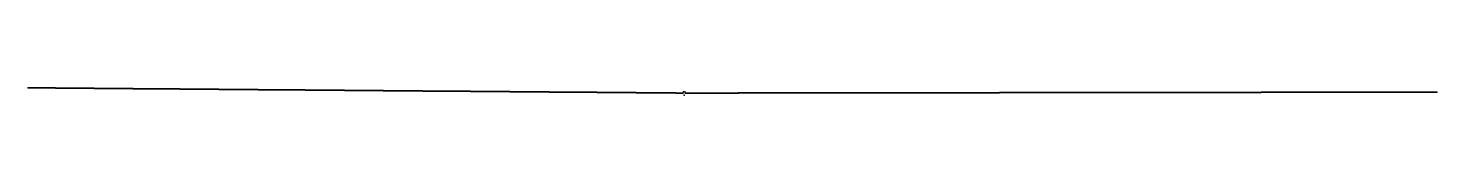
# Model space of a CAD drawing. Header units: metres. Extents: x 0 to 360, y 2 to 7054.
# Drawn here: x 22.5 to 44.99, y 41.99 to 42.11 of the extents above; entities that cross this region are included whole.
import ezdxf

# ---------------------------------------------------------------- set-up
doc = ezdxf.new("R2010")
doc.units = ezdxf.units.M

msp = doc.modelspace()

# ---------------------------------------------------------------- linework, layer by layer
for p in [(22.497, 42.108), (22.507, 42.108), (22.517, 42.108), (22.527, 42.108), (22.537, 42.108), (22.547, 42.108), (22.557, 42.108), (22.567, 42.107), (22.577, 42.107), (22.587, 42.107), (22.597, 42.107), (22.607, 42.107), (22.617, 42.107), (22.627, 42.107), (22.637, 42.107), (22.647, 42.107), (22.657, 42.107), (22.667, 42.107), (22.677, 42.107), (22.687, 42.107), (22.697, 42.106), (22.707, 42.106), (22.717, 42.106), (22.727, 42.106), (22.737, 42.106), (22.747, 42.106), (22.757, 42.106), (22.767, 42.106), (22.777, 42.106), (22.787, 42.106), (22.797, 42.106), (22.807, 42.106), (22.817, 42.105), (22.827, 42.105), (22.837, 42.105), (22.847, 42.105), (22.857, 42.105), (22.867, 42.105), (22.877, 42.105), (22.887, 42.105), (22.897, 42.105), (22.907, 42.105), (22.917, 42.105), (22.927, 42.105), (22.937, 42.104), (22.947, 42.104), (22.957, 42.104), (22.967, 42.104), (22.977, 42.104), (22.987, 42.104), (22.997, 42.104), (23.007, 42.104), (23.017, 42.104), (23.027, 42.104), (23.037, 42.104), (23.047, 42.104), (23.057, 42.104), (23.067, 42.103), (23.077, 42.103), (23.087, 42.103), (23.097, 42.103), (23.107, 42.103), (23.117, 42.103), (23.127, 42.103), (23.137, 42.103), (23.147, 42.103), (23.157, 42.103), (23.167, 42.103), (23.177, 42.103), (23.187, 42.102), (23.197, 42.102), (23.207, 42.102), (23.217, 42.102), (23.227, 42.102), (23.237, 42.102), (23.247, 42.102), (23.257, 42.102), (23.267, 42.102), (23.277, 42.102), (23.286, 42.102), (23.296, 42.102), (23.306, 42.102), (23.316, 42.101), (23.326, 42.101), (23.336, 42.101), (23.346, 42.101), (23.356, 42.101), (23.366, 42.101), (23.376, 42.101), (23.386, 42.101), (23.396, 42.101), (23.406, 42.101), (23.416, 42.101), (23.426, 42.101), (23.436, 42.1), (23.446, 42.1), (23.456, 42.1), (23.466, 42.1), (23.476, 42.1), (23.486, 42.1), (23.496, 42.1), (23.506, 42.1), (23.516, 42.1), (23.526, 42.1), (23.536, 42.1), (23.546, 42.1), (23.556, 42.099), (23.566, 42.099), (23.576, 42.099), (23.586, 42.099), (23.596, 42.099), (23.606, 42.099), (23.616, 42.099), (23.626, 42.099), (23.636, 42.099), (23.646, 42.099), (23.656, 42.099), (23.666, 42.099), (23.676, 42.099), (23.686, 42.098), (23.696, 42.098), (23.706, 42.098), (23.716, 42.098), (23.726, 42.098), (23.736, 42.098), (23.746, 42.098), (23.756, 42.098), (23.766, 42.098), (23.776, 42.098), (23.786, 42.098), (23.796, 42.098), (23.806, 42.097), (23.816, 42.097), (23.826, 42.097), (23.836, 42.097), (23.846, 42.097), (23.856, 42.097), (23.866, 42.097), (23.876, 42.097), (23.886, 42.097), (23.896, 42.097), (23.906, 42.097), (23.916, 42.097), (23.926, 42.097), (23.936, 42.096), (23.946, 42.096), (23.956, 42.096), (23.966, 42.096), (23.976, 42.096), (23.986, 42.096), (23.996, 42.096), (24.006, 42.096), (24.016, 42.096), (24.026, 42.096), (24.036, 42.096), (24.046, 42.096), (24.056, 42.095), (24.066, 42.095), (24.076, 42.095), (24.086, 42.095), (24.096, 42.095), (24.106, 42.095), (24.116, 42.095), (24.126, 42.095), (24.136, 42.095), (24.146, 42.095), (24.156, 42.095), (24.166, 42.095), (24.176, 42.094), (24.186, 42.094), (24.196, 42.094), (24.206, 42.094), (24.216, 42.094), (24.226, 42.094), (24.236, 42.094), (24.246, 42.094), (24.256, 42.094), (24.266, 42.094), (24.276, 42.094), (24.286, 42.094), (24.296, 42.094), (24.306, 42.093), (24.316, 42.093), (24.326, 42.093), (24.336, 42.093), (24.346, 42.093), (24.356, 42.093), (24.366, 42.093), (24.376, 42.093), (24.386, 42.093), (24.396, 42.093), (24.406, 42.093), (24.416, 42.093), (24.426, 42.092), (24.436, 42.092), (24.446, 42.092), (24.456, 42.092), (24.466, 42.092), (24.476, 42.092), (24.486, 42.092), (24.496, 42.092), (24.506, 42.092), (24.516, 42.092), (24.526, 42.092), (24.536, 42.092), (24.546, 42.092), (24.556, 42.091), (24.566, 42.091), (24.576, 42.091), (24.586, 42.091), (24.596, 42.091), (24.606, 42.091), (24.616, 42.091), (24.626, 42.091), (24.636, 42.091), (24.646, 42.091), (24.656, 42.091), (24.666, 42.091), (24.676, 42.09), (24.686, 42.09), (24.696, 42.09), (24.706, 42.09), (24.716, 42.09), (24.726, 42.09), (24.736, 42.09), (24.746, 42.09), (24.756, 42.09), (24.766, 42.09), (24.776, 42.09), (24.786, 42.09), (24.796, 42.09), (24.806, 42.089), (24.816, 42.089), (24.826, 42.089), (24.836, 42.089), (24.846, 42.089), (24.856, 42.089), (24.866, 42.089), (24.876, 42.089), (24.886, 42.089), (24.896, 42.089), (24.906, 42.089), (24.916, 42.089), (24.926, 42.088), (24.936, 42.088), (24.946, 42.088), (24.956, 42.088), (24.966, 42.088), (24.976, 42.088), (24.986, 42.088), (24.996, 42.088), (25.006, 42.088), (25.015, 42.088), (25.025, 42.088), (25.035, 42.088), (25.045, 42.087), (25.055, 42.087), (25.065, 42.087), (25.075, 42.087), (25.085, 42.087), (25.095, 42.087), (25.105, 42.087), (25.115, 42.087), (25.125, 42.087), (25.135, 42.087), (25.145, 42.087), (25.155, 42.087), (25.165, 42.087), (25.175, 42.086), (25.185, 42.086), (25.195, 42.086), (25.205, 42.086), (25.215, 42.086), (25.225, 42.086), (25.235, 42.086), (25.245, 42.086), (25.255, 42.086), (25.265, 42.086), (25.275, 42.086), (25.285, 42.086), (25.295, 42.085), (25.305, 42.085), (25.315, 42.085), (25.325, 42.085), (25.335, 42.085), (25.345, 42.085), (25.355, 42.085), (25.365, 42.085), (25.375, 42.085), (25.385, 42.085), (25.395, 42.085), (25.405, 42.085), (25.415, 42.085), (25.425, 42.084), (25.435, 42.084), (25.445, 42.084), (25.455, 42.084), (25.465, 42.084), (25.475, 42.084), (25.485, 42.084), (25.495, 42.084), (25.505, 42.084), (25.515, 42.084), (25.525, 42.084), (25.535, 42.084), (25.545, 42.083), (25.555, 42.083), (25.565, 42.083), (25.575, 42.083), (25.585, 42.083), (25.595, 42.083), (25.605, 42.083), (25.615, 42.083), (25.625, 42.083), (25.635, 42.083), (25.645, 42.083), (25.655, 42.083), (25.665, 42.083), (25.675, 42.082), (25.685, 42.082), (25.695, 42.082), (25.705, 42.082), (25.715, 42.082), (25.725, 42.082), (25.735, 42.082), (25.745, 42.082), (25.755, 42.082), (25.765, 42.082), (25.775, 42.082), (25.785, 42.082), (25.795, 42.081), (25.805, 42.081), (25.815, 42.081), (25.825, 42.081), (25.835, 42.081), (25.845, 42.081), (25.855, 42.081), (25.865, 42.081), (25.875, 42.081), (25.885, 42.081), (25.895, 42.081), (25.905, 42.081), (25.915, 42.081), (25.925, 42.08), (25.935, 42.08), (25.945, 42.08), (25.955, 42.08), (25.965, 42.08), (25.975, 42.08), (25.985, 42.08), (25.995, 42.08), (26.005, 42.08), (26.015, 42.08), (26.025, 42.08), (26.035, 42.08), (26.045, 42.079), (26.055, 42.079), (26.065, 42.079), (26.075, 42.079), (26.085, 42.079), (26.095, 42.079), (26.105, 42.079), (26.115, 42.079), (26.125, 42.079), (26.135, 42.079), (26.145, 42.079), (26.155, 42.079), (26.165, 42.079), (26.175, 42.078), (26.185, 42.078), (26.195, 42.078), (26.205, 42.078), (26.215, 42.078), (26.225, 42.078), (26.235, 42.078), (26.245, 42.078), (26.255, 42.078), (26.265, 42.078), (26.275, 42.078), (26.285, 42.078), (26.295, 42.077), (26.305, 42.077), (26.315, 42.077), (26.325, 42.077), (26.335, 42.077), (26.345, 42.077), (26.355, 42.077), (26.365, 42.077), (26.375, 42.077), (26.385, 42.077), (26.395, 42.077), (26.405, 42.077), (26.415, 42.077), (26.425, 42.076), (26.435, 42.076), (26.445, 42.076), (26.455, 42.076), (26.465, 42.076), (26.475, 42.076), (26.485, 42.076), (26.495, 42.076), (26.505, 42.076), (26.515, 42.076), (26.525, 42.076), (26.535, 42.076), (26.545, 42.075), (26.555, 42.075), (26.565, 42.075), (26.575, 42.075), (26.585, 42.075), (26.595, 42.075), (26.605, 42.075), (26.615, 42.075), (26.625, 42.075), (26.635, 42.075), (26.645, 42.075), (26.655, 42.075), (26.665, 42.075), (26.675, 42.074), (26.685, 42.074), (26.695, 42.074), (26.705, 42.074), (26.715, 42.074), (26.725, 42.074), (26.735, 42.074), (26.745, 42.074), (26.755, 42.074), (26.765, 42.074), (26.775, 42.074), (26.785, 42.074), (26.795, 42.073), (26.805, 42.073), (26.815, 42.073), (26.825, 42.073), (26.835, 42.073), (26.845, 42.073), (26.855, 42.073), (26.865, 42.073), (26.875, 42.073), (26.885, 42.073), (26.895, 42.073), (26.905, 42.073), (26.915, 42.073), (26.925, 42.072), (26.935, 42.072), (26.945, 42.072), (26.955, 42.072), (26.965, 42.072), (26.975, 42.072), (26.985, 42.072), (26.995, 42.072), (27.005, 42.072), (27.015, 42.072), (27.025, 42.072), (27.035, 42.072), (27.045, 42.071), (27.055, 42.071), (27.065, 42.071), (27.075, 42.071), (27.085, 42.071), (27.095, 42.071), (27.105, 42.071), (27.115, 42.071), (27.125, 42.071), (27.135, 42.071), (27.145, 42.071), (27.155, 42.071), (27.165, 42.071), (27.175, 42.07), (27.185, 42.07), (27.195, 42.07), (27.205, 42.07), (27.215, 42.07), (27.225, 42.07), (27.235, 42.07), (27.245, 42.07), (27.255, 42.07), (27.265, 42.07), (27.275, 42.07), (27.285, 42.07), (27.295, 42.069), (27.305, 42.069), (27.315, 42.069), (27.325, 42.069), (27.335, 42.069), (27.345, 42.069), (27.355, 42.069), (27.365, 42.069), (27.375, 42.069), (27.385, 42.069), (27.395, 42.069), (27.405, 42.069), (27.415, 42.069), (27.425, 42.068), (27.435, 42.068), (27.445, 42.068), (27.455, 42.068), (27.465, 42.068), (27.475, 42.068), (27.485, 42.068), (27.495, 42.068), (27.505, 42.068), (27.515, 42.068), (27.525, 42.068), (27.534, 42.068), (27.544, 42.068), (27.554, 42.067), (27.564, 42.067), (27.574, 42.067), (27.584, 42.067), (27.594, 42.067), (27.604, 42.067), (27.614, 42.067), (27.624, 42.067), (27.634, 42.067), (27.644, 42.067), (27.654, 42.067), (27.664, 42.067), (27.674, 42.066), (27.684, 42.066), (27.694, 42.066), (27.704, 42.066), (27.714, 42.066), (27.724, 42.066), (27.734, 42.066), (27.744, 42.066), (27.754, 42.066), (27.764, 42.066), (27.774, 42.066), (27.784, 42.066), (27.794, 42.066), (27.804, 42.065), (27.814, 42.065), (27.824, 42.065), (27.834, 42.065), (27.844, 42.065), (27.854, 42.065), (27.864, 42.065), (27.874, 42.065), (27.884, 42.065), (27.894, 42.065), (27.904, 42.065), (27.914, 42.065), (27.924, 42.064), (27.934, 42.064), (27.944, 42.064), (27.954, 42.064), (27.964, 42.064), (27.974, 42.064), (27.984, 42.064), (27.994, 42.064), (28.004, 42.064), (28.014, 42.064), (28.024, 42.064), (28.034, 42.064), (28.044, 42.064), (28.054, 42.063), (28.064, 42.063), (28.074, 42.063), (28.084, 42.063), (28.094, 42.063), (28.104, 42.063), (28.114, 42.063), (28.124, 42.063), (28.134, 42.063), (28.144, 42.063), (28.154, 42.063), (28.164, 42.063), (28.174, 42.062), (28.184, 42.062), (28.194, 42.062), (28.204, 42.062), (28.214, 42.062), (28.224, 42.062), (28.234, 42.062), (28.244, 42.062), (28.254, 42.062), (28.264, 42.062), (28.274, 42.062), (28.284, 42.062), (28.294, 42.062), (28.304, 42.061), (28.314, 42.061), (28.324, 42.061), (28.334, 42.061), (28.344, 42.061), (28.354, 42.061), (28.364, 42.061), (28.374, 42.061), (28.384, 42.061), (28.394, 42.061), (28.404, 42.061), (28.414, 42.061), (28.424, 42.06), (28.434, 42.06), (28.444, 42.06), (28.454, 42.06), (28.464, 42.06), (28.474, 42.06), (28.484, 42.06), (28.494, 42.06), (28.504, 42.06), (28.514, 42.06), (28.524, 42.06), (28.534, 42.06), (28.544, 42.06), (28.554, 42.059), (28.564, 42.059), (28.574, 42.059), (28.584, 42.059), (28.594, 42.059), (28.604, 42.059), (28.614, 42.059), (28.624, 42.059), (28.634, 42.059), (28.644, 42.059), (28.654, 42.059), (28.664, 42.059), (28.674, 42.059), (28.684, 42.058), (28.694, 42.058), (28.704, 42.058), (28.714, 42.058), (28.724, 42.058), (28.734, 42.058), (28.744, 42.058), (28.754, 42.058), (28.764, 42.058), (28.774, 42.058), (28.784, 42.058), (28.794, 42.058), (28.804, 42.057), (28.814, 42.057), (28.824, 42.057), (28.834, 42.057), (28.844, 42.057), (28.854, 42.057), (28.864, 42.057), (28.874, 42.057), (28.884, 42.057), (28.894, 42.057), (28.904, 42.057), (28.914, 42.057), (28.924, 42.057), (28.934, 42.056), (28.944, 42.056), (28.954, 42.056), (28.964, 42.056), (28.974, 42.056), (28.984, 42.056), (28.994, 42.056), (29.004, 42.056), (29.014, 42.056), (29.024, 42.056), (29.034, 42.056), (29.044, 42.056), (29.054, 42.055), (29.064, 42.055), (29.074, 42.055), (29.084, 42.055), (29.094, 42.055), (29.104, 42.055), (29.114, 42.055), (29.124, 42.055), (29.134, 42.055), (29.144, 42.055), (29.154, 42.055), (29.164, 42.055), (29.174, 42.055), (29.184, 42.054), (29.194, 42.054), (29.204, 42.054), (29.214, 42.054), (29.224, 42.054), (29.234, 42.054), (29.244, 42.054), (29.254, 42.054), (29.264, 42.054), (29.274, 42.054), (29.284, 42.054), (29.294, 42.054), (29.304, 42.054), (29.314, 42.053), (29.324, 42.053), (29.334, 42.053), (29.344, 42.053), (29.354, 42.053), (29.364, 42.053), (29.374, 42.053), (29.384, 42.053), (29.394, 42.053), (29.404, 42.053), (29.414, 42.053), (29.424, 42.053), (29.434, 42.052), (29.444, 42.052), (29.454, 42.052), (29.464, 42.052), (29.474, 42.052), (29.484, 42.052), (29.494, 42.052), (29.504, 42.052), (29.514, 42.052), (29.524, 42.052), (29.534, 42.052), (29.544, 42.052), (29.554, 42.052), (29.564, 42.051), (29.574, 42.051), (29.584, 42.051), (29.594, 42.051), (29.604, 42.051), (29.614, 42.051), (29.624, 42.051), (29.634, 42.051), (29.644, 42.051), (29.654, 42.051), (29.664, 42.051), (29.674, 42.051), (29.684, 42.05), (29.694, 42.05), (29.704, 42.05), (29.714, 42.05), (29.724, 42.05), (29.734, 42.05), (29.744, 42.05), (29.754, 42.05), (29.764, 42.05), (29.774, 42.05), (29.784, 42.05), (29.794, 42.05), (29.804, 42.05), (29.814, 42.049), (29.824, 42.049), (29.834, 42.049), (29.844, 42.049), (29.854, 42.049), (29.864, 42.049), (29.874, 42.049), (29.884, 42.049), (29.894, 42.049), (29.904, 42.049), (29.914, 42.049), (29.924, 42.049), (29.934, 42.049), (29.944, 42.048), (29.954, 42.048), (29.964, 42.048), (29.974, 42.048), (29.984, 42.048), (29.994, 42.048), (30.004, 42.048), (30.014, 42.048), (30.024, 42.048), (30.034, 42.048), (30.044, 42.048), (30.054, 42.048), (30.064, 42.047), (30.074, 42.047), (30.084, 42.047), (30.094, 42.047), (30.104, 42.047), (30.114, 42.047), (30.124, 42.047), (30.134, 42.047), (30.144, 42.047), (30.154, 42.047), (30.164, 42.047), (30.174, 42.047), (30.184, 42.047), (30.194, 42.046), (30.204, 42.046), (30.214, 42.046), (30.224, 42.046), (30.234, 42.046), (30.244, 42.046), (30.254, 42.046), (30.264, 42.046), (30.274, 42.046), (30.284, 42.046), (30.294, 42.046), (30.304, 42.046), (30.314, 42.046), (30.324, 42.045), (30.334, 42.045), (30.344, 42.045), (30.354, 42.045), (30.364, 42.045), (30.374, 42.045), (30.384, 42.045), (30.394, 42.045), (30.404, 42.045), (30.414, 42.045), (30.424, 42.045), (30.434, 42.045), (30.444, 42.044), (30.454, 42.044), (30.464, 42.044), (30.474, 42.044), (30.484, 42.044), (30.494, 42.044), (30.504, 42.044), (30.514, 42.044), (30.524, 42.044), (30.534, 42.044), (30.544, 42.044), (30.554, 42.044), (30.564, 42.044), (30.574, 42.043), (30.584, 42.043), (30.594, 42.043), (30.604, 42.043), (30.614, 42.043), (30.624, 42.043), (30.634, 42.043), (30.644, 42.043), (30.654, 42.043), (30.664, 42.043), (30.674, 42.043), (30.684, 42.043), (30.694, 42.042), (30.704, 42.042), (30.714, 42.042), (30.724, 42.042), (30.734, 42.042), (30.744, 42.042), (30.754, 42.042), (30.764, 42.042), (30.774, 42.042), (30.784, 42.042), (30.794, 42.042), (30.804, 42.042), (30.814, 42.042), (30.824, 42.041), (30.834, 42.041), (30.844, 42.041), (30.854, 42.041), (30.864, 42.041), (30.874, 42.041), (30.884, 42.041), (30.894, 42.041), (30.904, 42.041), (30.914, 42.041), (30.924, 42.041), (30.934, 42.041), (30.944, 42.041), (30.954, 42.04), (30.964, 42.04), (30.974, 42.04), (30.984, 42.04), (30.994, 42.04), (31.004, 42.04), (31.014, 42.04), (31.024, 42.04), (31.034, 42.04), (31.044, 42.04), (31.054, 42.04), (31.064, 42.04), (31.074, 42.039), (31.084, 42.039), (31.094, 42.039), (31.104, 42.039), (31.114, 42.039), (31.124, 42.039), (31.134, 42.039), (31.144, 42.039), (31.154, 42.039), (31.164, 42.039), (31.174, 42.039), (31.184, 42.039), (31.194, 42.039), (31.204, 42.038), (31.214, 42.038), (31.224, 42.038), (31.234, 42.038), (31.244, 42.038), (31.254, 42.038), (31.264, 42.038), (31.274, 42.038), (31.284, 42.038), (31.294, 42.038), (31.304, 42.038), (31.314, 42.038), (31.324, 42.038), (31.334, 42.037), (31.344, 42.037), (31.354, 42.037), (31.364, 42.037), (31.374, 42.037), (31.384, 42.037), (31.394, 42.037), (31.404, 42.037), (31.414, 42.037), (31.424, 42.037), (31.434, 42.037), (31.444, 42.037), (31.454, 42.036), (31.464, 42.036), (31.474, 42.036), (31.484, 42.036), (31.494, 42.036), (31.504, 42.036), (31.514, 42.036), (31.524, 42.036), (31.534, 42.036), (31.544, 42.036), (31.554, 42.036), (31.564, 42.036), (31.574, 42.036), (31.584, 42.035), (31.594, 42.035), (31.604, 42.035), (31.614, 42.035), (31.624, 42.035), (31.634, 42.035), (31.644, 42.035), (31.654, 42.035), (31.664, 42.035), (31.674, 42.035), (31.684, 42.035), (31.694, 42.035), (31.704, 42.034), (31.714, 42.034), (31.724, 42.034), (31.734, 42.034), (31.744, 42.034), (31.754, 42.034), (31.764, 42.034), (31.774, 42.034), (31.784, 42.034), (31.794, 42.034), (31.804, 42.034), (31.814, 42.034), (31.824, 42.034), (31.834, 42.033), (31.844, 42.033), (31.854, 42.033), (31.864, 42.033), (31.874, 42.033), (31.884, 42.033), (31.894, 42.033), (31.904, 42.033), (31.914, 42.033), (31.924, 42.033), (31.934, 42.033), (31.944, 42.033), (31.954, 42.033), (31.964, 42.032), (31.974, 42.032), (31.984, 42.032), (31.994, 42.032), (32.004, 42.032), (32.014, 42.032), (32.024, 42.032), (32.034, 42.032), (32.044, 42.032), (32.054, 42.032), (32.064, 42.032), (32.074, 42.032), (32.084, 42.031), (32.094, 42.031), (32.104, 42.031), (32.114, 42.031), (32.124, 42.031), (32.134, 42.031), (32.144, 42.031), (32.154, 42.031), (32.164, 42.031), (32.174, 42.031), (32.184, 42.031), (32.194, 42.031), (32.204, 42.031), (32.214, 42.03), (32.224, 42.03), (32.234, 42.03), (32.244, 42.03), (32.254, 42.03), (32.264, 42.03), (32.274, 42.03), (32.284, 42.03), (32.294, 42.03), (32.304, 42.03), (32.314, 42.03), (32.324, 42.03), (32.334, 42.03), (32.344, 42.029), (32.354, 42.029), (32.364, 42.029), (32.374, 42.029), (32.384, 42.029), (32.394, 42.029), (32.404, 42.029), (32.413, 42.029), (32.423, 42.029), (32.433, 42.029), (32.443, 42.029), (32.453, 42.029), (32.463, 42.028), (32.473, 42.028), (32.483, 42.028), (32.493, 42.028), (32.503, 42.028), (32.513, 42.028), (32.523, 42.028), (32.533, 42.028), (32.543, 42.028), (32.553, 42.028), (32.563, 42.028), (32.573, 42.028), (32.583, 42.028), (32.593, 42.027), (32.603, 42.027), (32.613, 42.027), (32.623, 42.027), (32.633, 42.027), (32.643, 42.027), (32.653, 42.027), (32.663, 42.027), (32.673, 42.027), (32.683, 42.027), (32.693, 42.027), (32.703, 42.027), (32.713, 42.027), (32.723, 42.026), (32.733, 42.026), (32.743, 42.026), (32.753, 42.026), (32.763, 42.026), (32.773, 42.026), (32.783, 42.026), (32.793, 42.026), (32.803, 42.026), (32.813, 42.026), (32.823, 42.026), (32.833, 42.026), (32.843, 42.025), (32.853, 42.025), (32.863, 42.025), (32.873, 42.025), (32.883, 42.025), (32.893, 42.025), (32.903, 42.025), (32.913, 42.025), (32.923, 42.025), (32.933, 42.025), (32.943, 42.025), (32.953, 42.025), (32.963, 42.042), (32.973, 41.99), (32.983, 42.042), (32.993, 42.024), (33.003, 42.024), (33.013, 42.025), (33.023, 42.025), (33.033, 42.025), (33.043, 42.025), (33.053, 42.025), (33.063, 42.025), (33.073, 42.025), (33.083, 42.025), (33.093, 42.025), (33.103, 42.025), (33.113, 42.025), (33.123, 42.025), (33.133, 42.025), (33.143, 42.025), (33.153, 42.025), (33.163, 42.025), (33.173, 42.025), (33.183, 42.025), (33.193, 42.025), (33.203, 42.025), (33.213, 42.025), (33.223, 42.025), (33.233, 42.025), (33.243, 42.025), (33.253, 42.025), (33.263, 42.025), (33.273, 42.025), (33.283, 42.025), (33.293, 42.025), (33.303, 42.025), (33.313, 42.025), (33.323, 42.025), (33.333, 42.025), (33.343, 42.025), (33.353, 42.025), (33.363, 42.025), (33.373, 42.025), (33.383, 42.025), (33.393, 42.025), (33.403, 42.025), (33.413, 42.025), (33.423, 42.025), (33.433, 42.025), (33.443, 42.025), (33.453, 42.025), (33.463, 42.025), (33.473, 42.025), (33.483, 42.025), (33.493, 42.025), (33.503, 42.025), (33.513, 42.025), (33.523, 42.025), (33.533, 42.025), (33.543, 42.025), (33.553, 42.025), (33.563, 42.025), (33.573, 42.025), (33.583, 42.025), (33.593, 42.025), (33.603, 42.025), (33.613, 42.025), (33.623, 42.025), (33.633, 42.025), (33.643, 42.025), (33.653, 42.025), (33.663, 42.025), (33.673, 42.025), (33.683, 42.025), (33.693, 42.025), (33.703, 42.025), (33.713, 42.025), (33.723, 42.025), (33.733, 42.025), (33.743, 42.025), (33.753, 42.025), (33.763, 42.025), (33.773, 42.025), (33.783, 42.025), (33.793, 42.025), (33.803, 42.025), (33.813, 42.025), (33.823, 42.025), (33.833, 42.025), (33.843, 42.026), (33.853, 42.026), (33.863, 42.026), (33.873, 42.026), (33.883, 42.026), (33.893, 42.026), (33.903, 42.026), (33.913, 42.026), (33.923, 42.026), (33.933, 42.026), (33.943, 42.026), (33.953, 42.026), (33.963, 42.026), (33.973, 42.026), (33.983, 42.026), (33.993, 42.026), (34.003, 42.026), (34.013, 42.026), (34.023, 42.026), (34.033, 42.026), (34.043, 42.026), (34.053, 42.026), (34.063, 42.026), (34.073, 42.026), (34.083, 42.026), (34.093, 42.026), (34.103, 42.026), (34.113, 42.026), (34.123, 42.026), (34.133, 42.026), (34.143, 42.026), (34.153, 42.026), (34.163, 42.026), (34.173, 42.026), (34.183, 42.026), (34.193, 42.026), (34.203, 42.026), (34.213, 42.026), (34.223, 42.026), (34.233, 42.026), (34.243, 42.026), (34.253, 42.026), (34.263, 42.026), (34.273, 42.026), (34.283, 42.026), (34.293, 42.026), (34.303, 42.026), (34.313, 42.026), (34.323, 42.026), (34.333, 42.026), (34.343, 42.026), (34.353, 42.026), (34.363, 42.026), (34.373, 42.026), (34.383, 42.026), (34.393, 42.026), (34.403, 42.026), (34.413, 42.026), (34.423, 42.026), (34.433, 42.026), (34.443, 42.026), (34.453, 42.026), (34.463, 42.026), (34.473, 42.026), (34.483, 42.026), (34.493, 42.026), (34.503, 42.026), (34.513, 42.026), (34.523, 42.026), (34.533, 42.026), (34.543, 42.026), (34.553, 42.026), (34.563, 42.026), (34.573, 42.026), (34.583, 42.026), (34.593, 42.026), (34.603, 42.026), (34.613, 42.026), (34.623, 42.026), (34.633, 42.026), (34.643, 42.026), (34.653, 42.026), (34.663, 42.026), (34.673, 42.026), (34.683, 42.027), (34.693, 42.027), (34.703, 42.027), (34.713, 42.027), (34.723, 42.027), (34.733, 42.027), (34.743, 42.027), (34.753, 42.027), (34.763, 42.027), (34.773, 42.027), (34.783, 42.027), (34.793, 42.027), (34.803, 42.027), (34.813, 42.027), (34.823, 42.027), (34.833, 42.027), (34.843, 42.027), (34.853, 42.027), (34.863, 42.027), (34.873, 42.027), (34.883, 42.027), (34.893, 42.027), (34.903, 42.027), (34.913, 42.027), (34.923, 42.027), (34.933, 42.027), (34.943, 42.027), (34.953, 42.027), (34.963, 42.027), (34.973, 42.027), (34.983, 42.027), (34.993, 42.027), (35.003, 42.027), (35.013, 42.027), (35.023, 42.027), (35.033, 42.027), (35.043, 42.027), (35.053, 42.027), (35.063, 42.027), (35.073, 42.027), (35.083, 42.027), (35.093, 42.027), (35.103, 42.027), (35.113, 42.027), (35.123, 42.027), (35.133, 42.027), (35.143, 42.027), (35.153, 42.027), (35.163, 42.027), (35.173, 42.027), (35.183, 42.027), (35.193, 42.027), (35.203, 42.027), (35.213, 42.027), (35.223, 42.027), (35.233, 42.027), (35.243, 42.027), (35.253, 42.027), (35.263, 42.027), (35.273, 42.027), (35.283, 42.027), (35.293, 42.027), (35.303, 42.027), (35.313, 42.027), (35.323, 42.027), (35.333, 42.027), (35.343, 42.027), (35.353, 42.027), (35.363, 42.027), (35.373, 42.027), (35.383, 42.027), (35.393, 42.027), (35.403, 42.027), (35.413, 42.027), (35.423, 42.027), (35.433, 42.027), (35.443, 42.027), (35.453, 42.027), (35.463, 42.027), (35.473, 42.027), (35.483, 42.027), (35.493, 42.027), (35.503, 42.027), (35.513, 42.028), (35.523, 42.028), (35.533, 42.028), (35.543, 42.028), (35.553, 42.028), (35.563, 42.028), (35.573, 42.028), (35.583, 42.028), (35.593, 42.028), (35.603, 42.028), (35.613, 42.028), (35.623, 42.028), (35.633, 42.028), (35.643, 42.028), (35.653, 42.028), (35.663, 42.028), (35.673, 42.028), (35.683, 42.028), (35.693, 42.028), (35.703, 42.028), (35.713, 42.028), (35.723, 42.028), (35.733, 42.028), (35.743, 42.028), (35.753, 42.028), (35.763, 42.028), (35.773, 42.028), (35.783, 42.028), (35.793, 42.028), (35.803, 42.028), (35.813, 42.028), (35.823, 42.028), (35.833, 42.028), (35.843, 42.028), (35.853, 42.028), (35.863, 42.028), (35.873, 42.028), (35.883, 42.028), (35.893, 42.028), (35.903, 42.028), (35.913, 42.028), (35.923, 42.028), (35.933, 42.028), (35.943, 42.028), (35.953, 42.028), (35.963, 42.028), (35.973, 42.028), (35.983, 42.028), (35.993, 42.028), (36.003, 42.028), (36.013, 42.028), (36.023, 42.028), (36.033, 42.028), (36.043, 42.028), (36.053, 42.028), (36.063, 42.028), (36.073, 42.028), (36.083, 42.028), (36.093, 42.028), (36.103, 42.028), (36.113, 42.028), (36.123, 42.028), (36.133, 42.028), (36.143, 42.028), (36.153, 42.028), (36.163, 42.028), (36.173, 42.028), (36.183, 42.028), (36.193, 42.028), (36.203, 42.028), (36.213, 42.028), (36.223, 42.028), (36.233, 42.028), (36.243, 42.028), (36.253, 42.028), (36.263, 42.028), (36.273, 42.028), (36.283, 42.028), (36.293, 42.028), (36.303, 42.028), (36.313, 42.028), (36.323, 42.028), (36.333, 42.028), (36.343, 42.028), (36.353, 42.029), (36.363, 42.029), (36.373, 42.029), (36.383, 42.029), (36.393, 42.029), (36.403, 42.029), (36.413, 42.029), (36.423, 42.029), (36.433, 42.029), (36.443, 42.029), (36.453, 42.029), (36.463, 42.029), (36.473, 42.029), (36.483, 42.029), (36.493, 42.029), (36.503, 42.029), (36.513, 42.029), (36.523, 42.029), (36.533, 42.029), (36.543, 42.029), (36.553, 42.029), (36.563, 42.029), (36.573, 42.029), (36.583, 42.029), (36.593, 42.029), (36.603, 42.029), (36.613, 42.029), (36.623, 42.029), (36.633, 42.029), (36.643, 42.029), (36.653, 42.029), (36.663, 42.029), (36.673, 42.029), (36.683, 42.029), (36.693, 42.029), (36.703, 42.029), (36.713, 42.029), (36.723, 42.029), (36.733, 42.029), (36.743, 42.029), (36.753, 42.029), (36.763, 42.029), (36.773, 42.029), (36.783, 42.029), (36.793, 42.029), (36.803, 42.029), (36.813, 42.029), (36.823, 42.029), (36.833, 42.029), (36.843, 42.029), (36.853, 42.029), (36.863, 42.029), (36.873, 42.029), (36.883, 42.029), (36.893, 42.029), (36.903, 42.029), (36.913, 42.029), (36.923, 42.029), (36.933, 42.029), (36.943, 42.029), (36.953, 42.029), (36.963, 42.029), (36.973, 42.029), (36.983, 42.029), (36.993, 42.029), (37.003, 42.029), (37.013, 42.029), (37.023, 42.029), (37.033, 42.029), (37.043, 42.029), (37.053, 42.029), (37.063, 42.029), (37.073, 42.029), (37.083, 42.029), (37.093, 42.029), (37.103, 42.029), (37.113, 42.029), (37.123, 42.029), (37.133, 42.029), (37.143, 42.029), (37.153, 42.029), (37.163, 42.029), (37.173, 42.029), (37.183, 42.03), (37.193, 42.03), (37.203, 42.03), (37.213, 42.03), (37.223, 42.03), (37.233, 42.03), (37.243, 42.03), (37.253, 42.03), (37.263, 42.03), (37.273, 42.03), (37.283, 42.03), (37.293, 42.03), (37.303, 42.03), (37.313, 42.03), (37.323, 42.03), (37.333, 42.03), (37.343, 42.03), (37.353, 42.03), (37.363, 42.03), (37.373, 42.03), (37.383, 42.03), (37.393, 42.03), (37.403, 42.03), (37.413, 42.03), (37.423, 42.03), (37.433, 42.03), (37.443, 42.03), (37.453, 42.03), (37.463, 42.03), (37.473, 42.03), (37.483, 42.03), (37.493, 42.03), (37.503, 42.03), (37.513, 42.03), (37.523, 42.03), (37.533, 42.03), (37.543, 42.03), (37.553, 42.03), (37.563, 42.03), (37.573, 42.03), (37.583, 42.03), (37.593, 42.03), (37.603, 42.03), (37.613, 42.03), (37.623, 42.03), (37.633, 42.03), (37.643, 42.03), (37.653, 42.03), (37.663, 42.03), (37.673, 42.03), (37.683, 42.03), (37.693, 42.03), (37.703, 42.03), (37.713, 42.03), (37.723, 42.03), (37.733, 42.03), (37.743, 42.03), (37.753, 42.03), (37.763, 42.03), (37.773, 42.03), (37.783, 42.03), (37.793, 42.03), (37.803, 42.03), (37.813, 42.03), (37.823, 42.03), (37.833, 42.03), (37.843, 42.03), (37.853, 42.03), (37.863, 42.03), (37.873, 42.03), (37.883, 42.03), (37.893, 42.03), (37.903, 42.03), (37.913, 42.03), (37.923, 42.03), (37.933, 42.03), (37.943, 42.03), (37.953, 42.03), (37.963, 42.03), (37.973, 42.03), (37.983, 42.03), (37.993, 42.03), (38.003, 42.03), (38.013, 42.031), (38.023, 42.031), (38.033, 42.031), (38.043, 42.031), (38.053, 42.031), (38.063, 42.031), (38.073, 42.031), (38.083, 42.031), (38.093, 42.031), (38.103, 42.031), (38.113, 42.031), (38.123, 42.031), (38.133, 42.031), (38.143, 42.031), (38.153, 42.031), (38.163, 42.031), (38.173, 42.031), (38.183, 42.031), (38.193, 42.031), (38.203, 42.031), (38.213, 42.031), (38.223, 42.031), (38.233, 42.031), (38.243, 42.031), (38.253, 42.031), (38.263, 42.031), (38.273, 42.031), (38.283, 42.031), (38.293, 42.031), (38.303, 42.031), (38.313, 42.031), (38.323, 42.031), (38.333, 42.031), (38.343, 42.031), (38.353, 42.031), (38.363, 42.031), (38.373, 42.031), (38.383, 42.031), (38.393, 42.031), (38.403, 42.031), (38.413, 42.031), (38.423, 42.031), (38.433, 42.031), (38.443, 42.031), (38.453, 42.031), (38.463, 42.031), (38.473, 42.031), (38.483, 42.031), (38.493, 42.031), (38.503, 42.031), (38.513, 42.031), (38.523, 42.031), (38.533, 42.031), (38.543, 42.031), (38.553, 42.031), (38.563, 42.031), (38.573, 42.031), (38.583, 42.031), (38.593, 42.031), (38.603, 42.031), (38.613, 42.031), (38.623, 42.031), (38.633, 42.031), (38.643, 42.031), (38.653, 42.031), (38.663, 42.031), (38.673, 42.031), (38.683, 42.031), (38.693, 42.031), (38.703, 42.031), (38.713, 42.031), (38.723, 42.031), (38.733, 42.031), (38.743, 42.031), (38.753, 42.031), (38.763, 42.031), (38.773, 42.031), (38.783, 42.031), (38.793, 42.031), (38.803, 42.031), (38.813, 42.031), (38.823, 42.031), (38.833, 42.031), (38.843, 42.031), (38.853, 42.032), (38.863, 42.032), (38.873, 42.032), (38.883, 42.032), (38.893, 42.032), (38.903, 42.032), (38.913, 42.032), (38.923, 42.032), (38.933, 42.032), (38.943, 42.032), (38.953, 42.032), (38.963, 42.032), (38.973, 42.032), (38.983, 42.032), (38.993, 42.032), (39.003, 42.032), (39.013, 42.032), (39.023, 42.032), (39.033, 42.032), (39.043, 42.032), (39.053, 42.032), (39.063, 42.032), (39.073, 42.032), (39.083, 42.032), (39.093, 42.032), (39.103, 42.032), (39.113, 42.032), (39.123, 42.032), (39.133, 42.032), (39.143, 42.032), (39.153, 42.032), (39.163, 42.032), (39.173, 42.032), (39.183, 42.032), (39.193, 42.032), (39.203, 42.032), (39.213, 42.032), (39.223, 42.032), (39.233, 42.032), (39.243, 42.032), (39.253, 42.032), (39.263, 42.032), (39.273, 42.032), (39.283, 42.032), (39.293, 42.032), (39.303, 42.032), (39.313, 42.032), (39.323, 42.032), (39.333, 42.032), (39.343, 42.032), (39.353, 42.032), (39.363, 42.032), (39.373, 42.032), (39.383, 42.032), (39.393, 42.032), (39.403, 42.032), (39.413, 42.032), (39.423, 42.032), (39.433, 42.032), (39.443, 42.032), (39.453, 42.032), (39.463, 42.032), (39.473, 42.032), (39.483, 42.032), (39.493, 42.032), (39.503, 42.032), (39.513, 42.032), (39.523, 42.032), (39.533, 42.032), (39.543, 42.032), (39.553, 42.032), (39.563, 42.032), (39.573, 42.032), (39.583, 42.032), (39.593, 42.032), (39.603, 42.032), (39.613, 42.032), (39.623, 42.032), (39.633, 42.032), (39.643, 42.032), (39.653, 42.032), (39.663, 42.032), (39.673, 42.032), (39.683, 42.033), (39.693, 42.033), (39.703, 42.033), (39.713, 42.033), (39.723, 42.033), (39.733, 42.033), (39.743, 42.033), (39.753, 42.033), (39.763, 42.033), (39.773, 42.033), (39.783, 42.033), (39.793, 42.033), (39.803, 42.033), (39.813, 42.033), (39.823, 42.033), (39.833, 42.033), (39.843, 42.033), (39.853, 42.033), (39.863, 42.033), (39.873, 42.033), (39.883, 42.033), (39.893, 42.033), (39.903, 42.033), (39.913, 42.033), (39.923, 42.033), (39.933, 42.033), (39.943, 42.033), (39.953, 42.033), (39.963, 42.033), (39.973, 42.033), (39.983, 42.033), (39.993, 42.033), (40.003, 42.033), (40.013, 42.033), (40.023, 42.033), (40.033, 42.033), (40.043, 42.033), (40.053, 42.033), (40.063, 42.033), (40.073, 42.033), (40.083, 42.033), (40.093, 42.033), (40.103, 42.033), (40.113, 42.033), (40.123, 42.033), (40.133, 42.033), (40.143, 42.033), (40.153, 42.033), (40.163, 42.033), (40.173, 42.033), (40.183, 42.033), (40.193, 42.033), (40.203, 42.033), (40.213, 42.033), (40.223, 42.033), (40.233, 42.033), (40.243, 42.033), (40.253, 42.033), (40.263, 42.033), (40.273, 42.033), (40.283, 42.033), (40.293, 42.033), (40.303, 42.033), (40.313, 42.033), (40.323, 42.033), (40.333, 42.033), (40.343, 42.033), (40.353, 42.033), (40.363, 42.033), (40.373, 42.033), (40.383, 42.033), (40.393, 42.033), (40.403, 42.033), (40.413, 42.033), (40.423, 42.033), (40.433, 42.033), (40.443, 42.033), (40.453, 42.033), (40.463, 42.033), (40.473, 42.033), (40.483, 42.033), (40.493, 42.033), (40.503, 42.033), (40.513, 42.033), (40.523, 42.034), (40.533, 42.034), (40.543, 42.034), (40.553, 42.034), (40.563, 42.034), (40.573, 42.034), (40.583, 42.034), (40.593, 42.034), (40.603, 42.034), (40.613, 42.034), (40.623, 42.034), (40.633, 42.034), (40.643, 42.034), (40.653, 42.034), (40.663, 42.034), (40.673, 42.034), (40.683, 42.034), (40.693, 42.034), (40.703, 42.034), (40.713, 42.034), (40.723, 42.034), (40.733, 42.034), (40.743, 42.034), (40.753, 42.034), (40.763, 42.034), (40.773, 42.034), (40.783, 42.034), (40.793, 42.034), (40.803, 42.034), (40.813, 42.034), (40.823, 42.034), (40.833, 42.034), (40.843, 42.034), (40.853, 42.034), (40.863, 42.034), (40.873, 42.034), (40.883, 42.034), (40.893, 42.034), (40.903, 42.034), (40.913, 42.034), (40.923, 42.034), (40.933, 42.034), (40.943, 42.034), (40.953, 42.034), (40.963, 42.034), (40.973, 42.034), (40.983, 42.034), (40.993, 42.034), (41.003, 42.034), (41.013, 42.034), (41.023, 42.034), (41.033, 42.034), (41.043, 42.034), (41.053, 42.034), (41.063, 42.034), (41.073, 42.034), (41.083, 42.034), (41.093, 42.034), (41.103, 42.034), (41.113, 42.034), (41.123, 42.034), (41.133, 42.034), (41.143, 42.034), (41.153, 42.034), (41.163, 42.034), (41.173, 42.034), (41.183, 42.034), (41.193, 42.034), (41.203, 42.034), (41.213, 42.034), (41.223, 42.034), (41.233, 42.034), (41.243, 42.034), (41.253, 42.034), (41.263, 42.034), (41.273, 42.034), (41.283, 42.034), (41.293, 42.034), (41.303, 42.034), (41.313, 42.034), (41.323, 42.034), (41.333, 42.034), (41.343, 42.034), (41.353, 42.034), (41.363, 42.035), (41.373, 42.035), (41.383, 42.035), (41.393, 42.035), (41.403, 42.035), (41.413, 42.035), (41.423, 42.035), (41.433, 42.035), (41.443, 42.035), (41.453, 42.035), (41.463, 42.035), (41.473, 42.035), (41.483, 42.035), (41.493, 42.035), (41.503, 42.035), (41.513, 42.035), (41.523, 42.035), (41.533, 42.035), (41.543, 42.035), (41.553, 42.035), (41.563, 42.035), (41.573, 42.035), (41.583, 42.035), (41.593, 42.035), (41.603, 42.035), (41.613, 42.035), (41.623, 42.035), (41.633, 42.035), (41.643, 42.035), (41.653, 42.035), (41.663, 42.035), (41.673, 42.035), (41.683, 42.035), (41.693, 42.035), (41.703, 42.035), (41.713, 42.035), (41.723, 42.035), (41.733, 42.035), (41.743, 42.035), (41.753, 42.035), (41.763, 42.035), (41.773, 42.035), (41.783, 42.035), (41.793, 42.035), (41.803, 42.035), (41.813, 42.035), (41.823, 42.035), (41.833, 42.035), (41.843, 42.035), (41.853, 42.035), (41.863, 42.035), (41.873, 42.035), (41.883, 42.035), (41.893, 42.035), (41.903, 42.035), (41.913, 42.035), (41.923, 42.035), (41.933, 42.035), (41.943, 42.035), (41.953, 42.035), (41.963, 42.035), (41.973, 42.035), (41.983, 42.035), (41.993, 42.035), (42.003, 42.035), (42.013, 42.035), (42.023, 42.035), (42.033, 42.035), (42.043, 42.035), (42.053, 42.035), (42.063, 42.035), (42.073, 42.035), (42.083, 42.035), (42.093, 42.035), (42.103, 42.035), (42.113, 42.035), (42.123, 42.035), (42.133, 42.035), (42.143, 42.035), (42.153, 42.035), (42.163, 42.035), (42.173, 42.035), (42.183, 42.035), (42.193, 42.036), (42.203, 42.036), (42.213, 42.036), (42.223, 42.036), (42.233, 42.036), (42.243, 42.036), (42.253, 42.036), (42.263, 42.036), (42.273, 42.036), (42.283, 42.036), (42.293, 42.036), (42.303, 42.036), (42.313, 42.036), (42.323, 42.036), (42.333, 42.036), (42.343, 42.036), (42.353, 42.036), (42.363, 42.036), (42.373, 42.036), (42.383, 42.036), (42.393, 42.036), (42.403, 42.036), (42.413, 42.036), (42.423, 42.036), (42.433, 42.036), (42.443, 42.036), (42.453, 42.036), (42.463, 42.036), (42.473, 42.036), (42.483, 42.036), (42.493, 42.036), (42.503, 42.036), (42.513, 42.036), (42.523, 42.036), (42.533, 42.036), (42.543, 42.036), (42.553, 42.036), (42.563, 42.036), (42.573, 42.036), (42.583, 42.036), (42.593, 42.036), (42.603, 42.036), (42.613, 42.036), (42.623, 42.036), (42.633, 42.036), (42.643, 42.036), (42.653, 42.036), (42.663, 42.036), (42.673, 42.036), (42.683, 42.036), (42.693, 42.036), (42.703, 42.036), (42.713, 42.036), (42.723, 42.036), (42.733, 42.036), (42.743, 42.036), (42.753, 42.036), (42.763, 42.036), (42.773, 42.036), (42.783, 42.036), (42.793, 42.036), (42.803, 42.036), (42.813, 42.036), (42.823, 42.036), (42.833, 42.036), (42.843, 42.036), (42.853, 42.036), (42.863, 42.036), (42.873, 42.036), (42.883, 42.036), (42.893, 42.036), (42.903, 42.036), (42.913, 42.036), (42.923, 42.036), (42.933, 42.036), (42.943, 42.036), (42.953, 42.036), (42.963, 42.036), (42.973, 42.036), (42.983, 42.036), (42.993, 42.036), (43.003, 42.036), (43.013, 42.036), (43.023, 42.037), (43.033, 42.037), (43.043, 42.037), (43.053, 42.037), (43.063, 42.037), (43.073, 42.037), (43.083, 42.037), (43.093, 42.037), (43.103, 42.037), (43.113, 42.037), (43.123, 42.037), (43.133, 42.037), (43.143, 42.037), (43.153, 42.037), (43.163, 42.037), (43.173, 42.037), (43.183, 42.037), (43.193, 42.037), (43.203, 42.037), (43.213, 42.037), (43.223, 42.037), (43.233, 42.037), (43.243, 42.037), (43.253, 42.037), (43.263, 42.037), (43.273, 42.037), (43.283, 42.037), (43.293, 42.037), (43.303, 42.037), (43.313, 42.037), (43.323, 42.037), (43.333, 42.037), (43.343, 42.037), (43.353, 42.037), (43.363, 42.037), (43.373, 42.037), (43.383, 42.037), (43.393, 42.037), (43.403, 42.037), (43.413, 42.037), (43.423, 42.037), (43.433, 42.037), (43.443, 42.037), (43.453, 42.037), (43.463, 42.037), (43.473, 42.037), (43.483, 42.037), (43.493, 42.037), (43.503, 42.037), (43.513, 42.037), (43.523, 42.037), (43.533, 42.037), (43.543, 42.037), (43.553, 42.037), (43.563, 42.037), (43.573, 42.037), (43.583, 42.037), (43.593, 42.037), (43.603, 42.037), (43.613, 42.037), (43.623, 42.037), (43.633, 42.037), (43.643, 42.037), (43.653, 42.037), (43.663, 42.037), (43.673, 42.037), (43.683, 42.037), (43.693, 42.037), (43.703, 42.037), (43.713, 42.037), (43.723, 42.037), (43.733, 42.037), (43.743, 42.037), (43.753, 42.037), (43.763, 42.037), (43.773, 42.037), (43.783, 42.037), (43.793, 42.037), (43.803, 42.037), (43.813, 42.037), (43.823, 42.037), (43.833, 42.037), (43.843, 42.037), (43.853, 42.038), (43.863, 42.038), (43.873, 42.038), (43.883, 42.038), (43.893, 42.038), (43.903, 42.038), (43.913, 42.038), (43.923, 42.038), (43.933, 42.038), (43.943, 42.038), (43.953, 42.038), (43.963, 42.038), (43.973, 42.038), (43.983, 42.038), (43.993, 42.038), (44.003, 42.038), (44.013, 42.038), (44.023, 42.038), (44.033, 42.038), (44.043, 42.038), (44.053, 42.038), (44.063, 42.038), (44.073, 42.038), (44.083, 42.038), (44.093, 42.038), (44.103, 42.038), (44.113, 42.038), (44.123, 42.038), (44.133, 42.038), (44.143, 42.038), (44.153, 42.038), (44.163, 42.038), (44.173, 42.038), (44.183, 42.038), (44.193, 42.038), (44.203, 42.038), (44.213, 42.038), (44.223, 42.038), (44.233, 42.038), (44.243, 42.038), (44.253, 42.038), (44.263, 42.038), (44.273, 42.038), (44.283, 42.038), (44.293, 42.038), (44.303, 42.038), (44.313, 42.038), (44.323, 42.038), (44.333, 42.038), (44.343, 42.038), (44.353, 42.038), (44.363, 42.038), (44.373, 42.038), (44.383, 42.038), (44.393, 42.038), (44.403, 42.038), (44.413, 42.038), (44.423, 42.038), (44.433, 42.038), (44.443, 42.038), (44.453, 42.038), (44.463, 42.038), (44.473, 42.038), (44.483, 42.038), (44.493, 42.038), (44.503, 42.038), (44.513, 42.038), (44.523, 42.038), (44.533, 42.038), (44.543, 42.038), (44.553, 42.038), (44.563, 42.038), (44.573, 42.038), (44.583, 42.038), (44.593, 42.038), (44.603, 42.038), (44.613, 42.038), (44.623, 42.038), (44.633, 42.038), (44.643, 42.038), (44.653, 42.038), (44.663, 42.038), (44.673, 42.038), (44.683, 42.038), (44.693, 42.039), (44.703, 42.039), (44.713, 42.039), (44.723, 42.039), (44.733, 42.039), (44.743, 42.039), (44.753, 42.039), (44.763, 42.039), (44.773, 42.039), (44.783, 42.039), (44.793, 42.039), (44.803, 42.039), (44.813, 42.039), (44.823, 42.039), (44.833, 42.039), (44.843, 42.039), (44.853, 42.039), (44.863, 42.039), (44.873, 42.039), (44.883, 42.039), (44.893, 42.039), (44.903, 42.039), (44.913, 42.039), (44.923, 42.039), (44.933, 42.039), (44.943, 42.039), (44.953, 42.039), (44.963, 42.039), (44.973, 42.039), (44.983, 42.039), (44.993, 42.039)]:
    msp.add_point(p)

doc.saveas('drawing.dxf')
